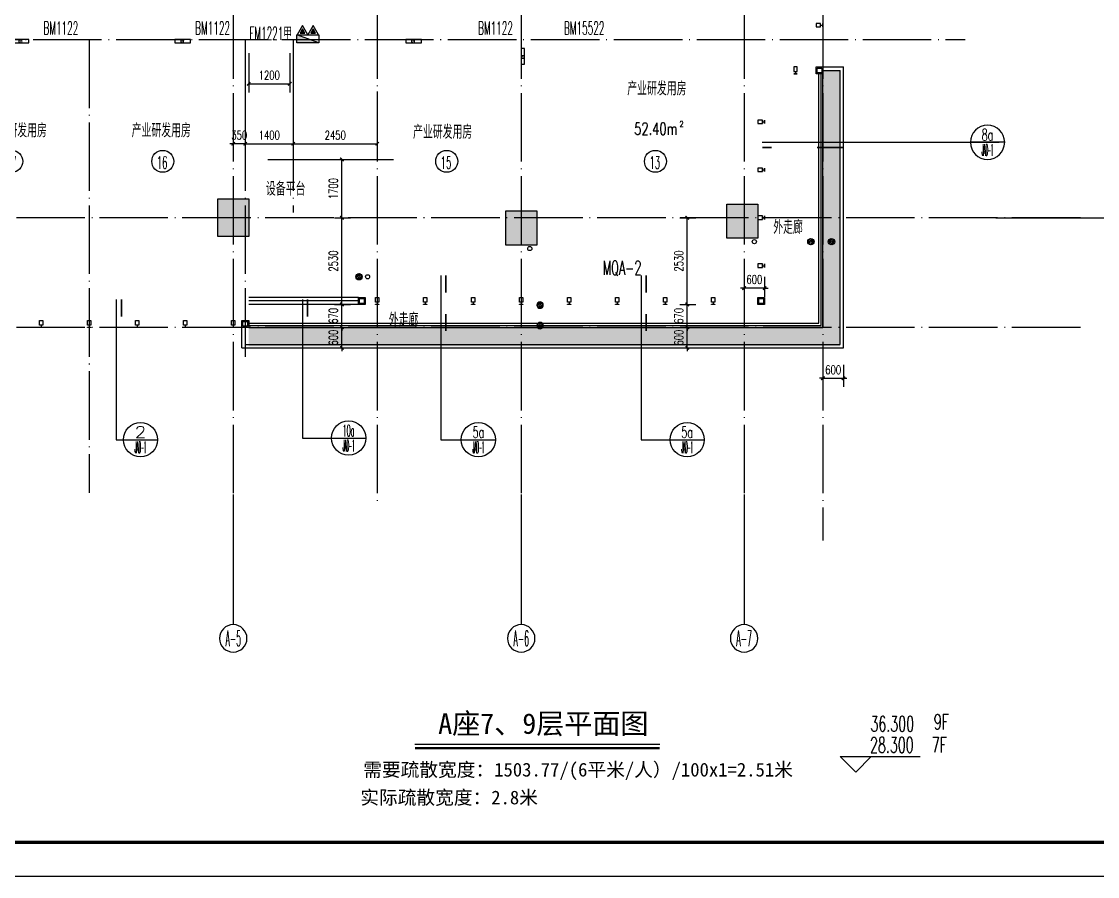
# Model space of a CAD drawing. Extents: x 1980812 to 2578970, y -669191 to 284498.
# Drawn here: x 2022190 to 2053575, y 151711 to 176668 of the extents above; entities that cross this region are included whole.
import ezdxf
from ezdxf.enums import TextEntityAlignment as Align

# ---------------------------------------------------------------- set-up
doc = ezdxf.new("R2010")
doc.units = 0
doc.header["$LTSCALE"] = 1000
doc.header["$MEASUREMENT"] = 0
doc.linetypes.add('DOTE', pattern=[2.42, 2, -0.2, 0.02, -0.2])
for name, color, linetype in [('0-文字（防火门)', 22, 'Continuous'), ('A-ANNO-TEXT', 131, 'Continuous'), ('A-FLOR-LAND', 74, 'Continuous'), ('AXIS', 3, 'Continuous'), ('AXIS_TEXT', 7, 'Continuous'), ('COLU', 6, 'Continuous'), ('COLU_HATCH', 251, 'Continuous'), ('CURTWALL', 2, 'Continuous'), ('DIM_ELEV', 3, 'Continuous'), ('dote', 1, 'DOTE'), ('DQ-L', 2, 'Continuous'), ('DQ2', 2, 'Continuous'), ('EQUIP_地漏', 255, 'Continuous'), ('EQUIP_消火栓', 255, 'Continuous'), ('HANDRAIL', 3, 'Continuous'), ('TK', 1, 'Continuous'), ('VALVE_喷淋', 255, 'Continuous'), ('VPIPE-废水', 30, 'Continuous'), ('VPIPE-雨水', 140, 'Continuous'), ('WALL', 4, 'Continuous'), ('WINDOW', 2, 'Continuous'), ('幕墙编号', 14, 'Continuous'), ('房号', 231, 'Continuous'), ('房间名称', 7, 'Continuous'), ('栏杆', 143, 'Continuous'), ('看线', 66, 'Continuous'), ('窗户分隔', 133, 'Continuous'), ('节点', 3, 'Continuous'), ('详细标注', 231, 'Continuous'), ('门窗编号', 56, 'Continuous'), ('门窗编号（回迁图纸）', 56, 'Continuous')]:
    doc.layers.add(name, color=color, linetype=linetype)
doc.styles.add('_TCH_AXIS', font='COMPLEX', dxfattribs={"bigfont": 'GBCBIG'})
doc.styles.add('_TCH_DIM_T3', font='SIMPLEX', dxfattribs={"width": 0.705882, "bigfont": 'GBCBIG'})
doc.styles.add('COMP', font='COMPLEX.shx', dxfattribs={"bigfont": 'hztxt'})
doc.styles.add('COMPLEX', font='COMPLEX')
doc.styles.add('D8', font='txtw.shx', dxfattribs={"width": 0.7, "bigfont": 'hztxtw.shx'})
doc.styles.add('HZF', font='ROMANS2', dxfattribs={"width": 0.7, "bigfont": 'HZDF2'})
doc.styles.add('HZTXTW', font='txtw.shx', dxfattribs={"width": 0.6, "bigfont": 'hztxtw.shx'})
doc.styles.add('SONGTI', font='NSimSun.ttf', dxfattribs={"width": 1.1})
doc.dimstyles.new('_TCH_ARCH&&100', dxfattribs={"dimtxt": 255, "dimasz": 100, "dimexe": 250, "dimexo": 300, "dimgap": 122.5, "dimtad": 1, "dimdec": 0, "dimzin": 0, "dimdsep": 46, "dimtxsty": '_TCH_DIM_T3', "dimblk": 'ARCHTICK', "dimcen": 0.09, "dimclrt": 7, "dimazin": 2, "dimtfac": 1, "dimtdec": 0, "dimtix": 1, "dimtmove": 2, "dimatfit": 3, "dimfxl": 1, "dimtolj": 1, "dimtzin": 0, "dimarcsym": 0})

# ---------------------------------------------------------------- blocks, each defined once
blk = doc.blocks.new('_ArchTick')
at = {"color": 0, "linetype": 'ByBlock', "const_width": 0.4}
blk.add_lwpolyline([(-0.5, -0.5), (0.5, 0.5)], dxfattribs=at)
blk = doc.blocks.new('*D1500')
at = {"layer": 'Defpoints', "color": 0, "transparency": 16777216}
for p in [(34353, -26500), (34868, -26500), (34353, -27100)]:
    blk.add_point(p, dxfattribs=at)
at = {"layer": '详细标注', "color": 0, "lineweight": -2, "transparency": 16777216}
for p, q in [((34653, -26500), (35118, -26500)), ((34868, -26500), (34868, -26400)), ((34868, -27100), (34868, -26500)), ((34653, -27100), (35118, -27100)), ((34868, -27100), (34868, -27200))]:
    blk.add_line(p, q, dxfattribs=at)
at = {"layer": '详细标注', "color": 0, "lineweight": -2, "transparency": 16777216, "xscale": 100, "yscale": 100, "zscale": 100}
for p, rotation in [((34868, -26500), 270), ((34868, -27100), 90)]:
    blk.add_blockref('_ArchTick', p, dxfattribs=dict(at, rotation=rotation))
at = {"layer": '详细标注', "color": 7, "transparency": 16777216, "insert": (34618, -26800), "char_height": 255, "attachment_point": 5, "rotation": 90, "style": '_TCH_DIM_T3'}
blk.add_mtext('\\A1;600', dxfattribs=at)
blk = doc.blocks.new('*D1501')
at = {"layer": 'Defpoints', "color": 0, "transparency": 16777216}
for p in [(34353, -25830), (34868, -25830), (34353, -26500)]:
    blk.add_point(p, dxfattribs=at)
at = {"layer": '详细标注', "color": 0, "lineweight": -2, "transparency": 16777216}
for p, q in [((34868, -25830), (34868, -25730)), ((34653, -25830), (35118, -25830)), ((34868, -26500), (34868, -25830)), ((34653, -26500), (35118, -26500)), ((34868, -26500), (34868, -26600))]:
    blk.add_line(p, q, dxfattribs=at)
at = {"layer": '详细标注', "color": 0, "lineweight": -2, "transparency": 16777216, "xscale": 100, "yscale": 100, "zscale": 100}
for p, rotation in [((34868, -25830), 270), ((34868, -26500), 90)]:
    blk.add_blockref('_ArchTick', p, dxfattribs=dict(at, rotation=rotation))
at = {"layer": '详细标注', "color": 7, "transparency": 16777216, "insert": (34618, -26165), "char_height": 255, "attachment_point": 5, "rotation": 90, "style": '_TCH_DIM_T3'}
blk.add_mtext('\\A1;670', dxfattribs=at)
blk = doc.blocks.new('*D1502')
at = {"layer": 'Defpoints', "color": 0, "transparency": 16777216}
for p in [(34353, -23300), (34868, -23300), (34353, -25830)]:
    blk.add_point(p, dxfattribs=at)
at = {"layer": '详细标注', "color": 0, "lineweight": -2, "transparency": 16777216}
for p, q in [((34653, -23300), (35118, -23300)), ((34868, -25830), (34868, -23300)), ((34653, -25830), (35118, -25830))]:
    blk.add_line(p, q, dxfattribs=at)
at = {"layer": '详细标注', "color": 0, "lineweight": -2, "transparency": 16777216, "xscale": 100, "yscale": 100, "zscale": 100}
for p, rotation in [((34868, -23300), 90), ((34868, -25830), 270)]:
    blk.add_blockref('_ArchTick', p, dxfattribs=dict(at, rotation=rotation))
at = {"layer": '详细标注', "color": 7, "transparency": 16777216, "insert": (34618, -24565), "char_height": 255, "attachment_point": 5, "rotation": 90, "style": '_TCH_DIM_T3'}
blk.add_mtext('\\A1;2530', dxfattribs=at)
blk = doc.blocks.new('*D1503')
at = {"layer": 'Defpoints', "color": 0, "transparency": 16777216}
for p in [(44430, -26500), (44945, -26500), (44430, -27100)]:
    blk.add_point(p, dxfattribs=at)
at = {"layer": '详细标注', "color": 0, "lineweight": -2, "transparency": 16777216}
for p, q in [((44730, -26500), (45195, -26500)), ((44945, -26500), (44945, -26400)), ((44945, -27100), (44945, -26500)), ((44730, -27100), (45195, -27100)), ((44945, -27100), (44945, -27200))]:
    blk.add_line(p, q, dxfattribs=at)
at = {"layer": '详细标注', "color": 0, "lineweight": -2, "transparency": 16777216, "xscale": 100, "yscale": 100, "zscale": 100}
for p, rotation in [((44945, -26500), 270), ((44945, -27100), 90)]:
    blk.add_blockref('_ArchTick', p, dxfattribs=dict(at, rotation=rotation))
at = {"layer": '详细标注', "color": 7, "transparency": 16777216, "insert": (44695, -26800), "char_height": 255, "attachment_point": 5, "rotation": 90, "style": '_TCH_DIM_T3'}
blk.add_mtext('\\A1;600', dxfattribs=at)
blk = doc.blocks.new('*D1504')
at = {"layer": 'Defpoints', "color": 0, "transparency": 16777216}
for p in [(44430, -25830), (44945, -25830), (44430, -26500)]:
    blk.add_point(p, dxfattribs=at)
at = {"layer": '详细标注', "color": 0, "lineweight": -2, "transparency": 16777216}
for p, q in [((44945, -25830), (44945, -25730)), ((44730, -25830), (45195, -25830)), ((44945, -26500), (44945, -25830)), ((44730, -26500), (45195, -26500)), ((44945, -26500), (44945, -26600))]:
    blk.add_line(p, q, dxfattribs=at)
at = {"layer": '详细标注', "color": 0, "lineweight": -2, "transparency": 16777216, "xscale": 100, "yscale": 100, "zscale": 100}
for p, rotation in [((44945, -25830), 270), ((44945, -26500), 90)]:
    blk.add_blockref('_ArchTick', p, dxfattribs=dict(at, rotation=rotation))
at = {"layer": '详细标注', "color": 7, "transparency": 16777216, "insert": (44695, -26165), "char_height": 255, "attachment_point": 5, "rotation": 90, "style": '_TCH_DIM_T3'}
blk.add_mtext('\\A1;670', dxfattribs=at)
blk = doc.blocks.new('*D1505')
at = {"layer": 'Defpoints', "color": 0, "transparency": 16777216}
for p in [(44430, -23300), (44945, -23300), (44430, -25830)]:
    blk.add_point(p, dxfattribs=at)
at = {"layer": '详细标注', "color": 0, "lineweight": -2, "transparency": 16777216}
for p, q in [((44730, -23300), (45195, -23300)), ((44945, -25830), (44945, -23300)), ((44730, -25830), (45195, -25830))]:
    blk.add_line(p, q, dxfattribs=at)
at = {"layer": '详细标注', "color": 0, "lineweight": -2, "transparency": 16777216, "xscale": 100, "yscale": 100, "zscale": 100}
for p, rotation in [((44945, -23300), 90), ((44945, -25830), 270)]:
    blk.add_blockref('_ArchTick', p, dxfattribs=dict(at, rotation=rotation))
at = {"layer": '详细标注', "color": 7, "transparency": 16777216, "insert": (44695, -24565), "char_height": 255, "attachment_point": 5, "rotation": 90, "style": '_TCH_DIM_T3'}
blk.add_mtext('\\A1;2530', dxfattribs=at)
blk = doc.blocks.new('*D1506')
at = {"layer": 'Defpoints', "color": 0, "transparency": 16777216}
for p in [(48900, -27294), (49500, -27294), (49500, -27988)]:
    blk.add_point(p, dxfattribs=at)
at = {"layer": '详细标注', "color": 0, "lineweight": -2, "transparency": 16777216}
for p, q in [((48900, -27594), (48900, -28238)), ((49500, -27594), (49500, -28238)), ((48900, -27988), (48800, -27988)), ((48900, -27988), (49500, -27988)), ((49500, -27988), (49600, -27988))]:
    blk.add_line(p, q, dxfattribs=at)
at = {"layer": '详细标注', "color": 0, "lineweight": -2, "transparency": 16777216, "xscale": 100, "yscale": 100, "zscale": 100}
blk.add_blockref('_ArchTick', (48900, -27988), dxfattribs=at)
at = {"layer": '详细标注', "color": 0, "lineweight": -2, "transparency": 16777216, "xscale": 100, "yscale": 100, "zscale": 100, "rotation": 180}
blk.add_blockref('_ArchTick', (49500, -27988), dxfattribs=at)
at = {"layer": '详细标注', "color": 7, "transparency": 16777216, "insert": (49200, -27738), "char_height": 255, "attachment_point": 5, "style": '_TCH_DIM_T3'}
blk.add_mtext('\\A1;600', dxfattribs=at)
blk = doc.blocks.new('*D1507')
at = {"layer": 'Defpoints', "color": 0, "transparency": 16777216}
for p in [(46600, -24727), (47200, -24727), (46600, -25355)]:
    blk.add_point(p, dxfattribs=at)
at = {"layer": '详细标注', "color": 0, "lineweight": -2, "transparency": 16777216}
for p, q in [((46600, -25027), (46600, -25605)), ((47200, -25027), (47200, -25605)), ((46600, -25355), (46500, -25355)), ((47200, -25355), (46600, -25355)), ((47200, -25355), (47300, -25355))]:
    blk.add_line(p, q, dxfattribs=at)
at = {"layer": '详细标注', "color": 0, "lineweight": -2, "transparency": 16777216, "xscale": 100, "yscale": 100, "zscale": 100}
for p, rotation in [((46600, -25355), 8.437680792235838e-09), ((47200, -25355), 180.0000000084377)]:
    blk.add_blockref('_ArchTick', p, dxfattribs=dict(at, rotation=rotation))
at = {"layer": '详细标注', "color": 7, "transparency": 16777216, "insert": (46900, -25105), "char_height": 255, "attachment_point": 5, "rotation": 0, "style": '_TCH_DIM_T3'}
blk.add_mtext('\\A1;600', dxfattribs=at)
blk = doc.blocks.new('*D1515')
at = {"layer": 'Defpoints', "color": 0, "transparency": 16777216}
for p in [(34353, -21600), (34868, -21600), (34353, -23300)]:
    blk.add_point(p, dxfattribs=at)
at = {"layer": '详细标注', "color": 0, "lineweight": -2, "transparency": 16777216}
for p, q in [((34653, -21600), (35118, -21600)), ((34868, -23300), (34868, -21600)), ((34653, -23300), (35118, -23300))]:
    blk.add_line(p, q, dxfattribs=at)
at = {"layer": '详细标注', "color": 0, "lineweight": -2, "transparency": 16777216, "xscale": 100, "yscale": 100, "zscale": 100}
for p, rotation in [((34868, -21600), 90), ((34868, -23300), 270)]:
    blk.add_blockref('_ArchTick', p, dxfattribs=dict(at, rotation=rotation))
at = {"layer": '详细标注', "color": 7, "transparency": 16777216, "insert": (34618, -22450), "char_height": 255, "attachment_point": 5, "rotation": 90, "style": '_TCH_DIM_T3'}
blk.add_mtext('\\A1;1700', dxfattribs=at)
blk = doc.blocks.new('*D1517')
at = {"layer": 'Defpoints', "color": 0, "transparency": 16777216}
for p in [(32050, -19317), (33450, -19317), (33450, -21141)]:
    blk.add_point(p, dxfattribs=at)
at = {"layer": '详细标注', "color": 0, "lineweight": -2, "transparency": 16777216}
for p, q in [((32050, -19617), (32050, -21391)), ((33450, -19617), (33450, -21391)), ((32050, -21141), (33450, -21141))]:
    blk.add_line(p, q, dxfattribs=at)
at = {"layer": '详细标注', "color": 0, "lineweight": -2, "transparency": 16777216, "xscale": 100, "yscale": 100, "zscale": 100, "rotation": 180}
blk.add_blockref('_ArchTick', (32050, -21141), dxfattribs=at)
at = {"layer": '详细标注', "color": 0, "lineweight": -2, "transparency": 16777216, "xscale": 100, "yscale": 100, "zscale": 100}
blk.add_blockref('_ArchTick', (33450, -21141), dxfattribs=at)
at = {"layer": '详细标注', "color": 7, "transparency": 16777216, "insert": (32750, -20891), "char_height": 255, "attachment_point": 5, "style": '_TCH_DIM_T3'}
blk.add_mtext('\\A1;1400', dxfattribs=at)
blk = doc.blocks.new('*D1518')
at = {"layer": 'Defpoints', "color": 0, "transparency": 16777216}
for p in [(33450, -19317), (35900, -19317), (35900, -21141)]:
    blk.add_point(p, dxfattribs=at)
at = {"layer": '详细标注', "color": 0, "lineweight": -2, "transparency": 16777216}
for p, q in [((33450, -19617), (33450, -21391)), ((35900, -19617), (35900, -21391)), ((33450, -21141), (35900, -21141))]:
    blk.add_line(p, q, dxfattribs=at)
at = {"layer": '详细标注', "color": 0, "lineweight": -2, "transparency": 16777216, "xscale": 100, "yscale": 100, "zscale": 100, "rotation": 180}
blk.add_blockref('_ArchTick', (33450, -21141), dxfattribs=at)
at = {"layer": '详细标注', "color": 0, "lineweight": -2, "transparency": 16777216, "xscale": 100, "yscale": 100, "zscale": 100}
blk.add_blockref('_ArchTick', (35900, -21141), dxfattribs=at)
at = {"layer": '详细标注', "color": 7, "transparency": 16777216, "insert": (34675, -20891), "char_height": 255, "attachment_point": 5, "style": '_TCH_DIM_T3'}
blk.add_mtext('\\A1;2450', dxfattribs=at)
blk = doc.blocks.new('*D1519')
at = {"layer": 'Defpoints', "color": 0, "transparency": 16777216}
for p in [(31700, -19617), (32050, -19617), (31700, -21141)]:
    blk.add_point(p, dxfattribs=at)
at = {"layer": '详细标注', "color": 0, "lineweight": -2, "transparency": 16777216}
for p, q in [((31700, -19917), (31700, -21391)), ((32050, -19917), (32050, -21391)), ((31700, -21141), (31600, -21141)), ((32050, -21141), (31700, -21141)), ((32050, -21141), (32150, -21141))]:
    blk.add_line(p, q, dxfattribs=at)
at = {"layer": '详细标注', "color": 0, "lineweight": -2, "transparency": 16777216, "xscale": 100, "yscale": 100, "zscale": 100}
for p, rotation in [((31700, -21141), 4.888232656597456e-09), ((32050, -21141), 180.0000000048883)]:
    blk.add_blockref('_ArchTick', p, dxfattribs=dict(at, rotation=rotation))
at = {"layer": '详细标注', "color": 7, "transparency": 16777216, "insert": (31875, -20891), "char_height": 255, "attachment_point": 5, "rotation": 0, "style": '_TCH_DIM_T3'}
blk.add_mtext('\\A1;350', dxfattribs=at)
blk = doc.blocks.new('*D1524')
at = {"layer": 'Defpoints', "color": 0, "transparency": 16777216}
for p in [(32150, -18200), (33350, -18200), (33350, -19391)]:
    blk.add_point(p, dxfattribs=at)
at = {"layer": '详细标注', "color": 0, "lineweight": -2, "transparency": 16777216}
for p, q in [((32150, -18500), (32150, -19641)), ((33350, -18500), (33350, -19641)), ((32150, -19391), (33350, -19391))]:
    blk.add_line(p, q, dxfattribs=at)
at = {"layer": '详细标注', "color": 0, "lineweight": -2, "transparency": 16777216, "xscale": 100, "yscale": 100, "zscale": 100, "rotation": 180}
blk.add_blockref('_ArchTick', (32150, -19391), dxfattribs=at)
at = {"layer": '详细标注', "color": 0, "lineweight": -2, "transparency": 16777216, "xscale": 100, "yscale": 100, "zscale": 100}
blk.add_blockref('_ArchTick', (33350, -19391), dxfattribs=at)
at = {"layer": '详细标注', "color": 7, "transparency": 16777216, "insert": (32750, -19141), "char_height": 255, "attachment_point": 5, "style": '_TCH_DIM_T3'}
blk.add_mtext('\\A1;1200', dxfattribs=at)
blk = doc.blocks.new('_index')
blk.add_line((-0.5, 0), (0.5, 0))
blk.add_circle((0, 0), 0.5)
at = {"style": 'COMP'}
for tag, width, p, p2 in [('1', 2.333333, (-0.17, 0.05), (0.17, 0.05)), ('-', 1.166667, (-0.17, -0.39), (0.17, -0.39))]:
    blk.add_attdef(tag, text='', height=0.34, dxfattribs=dict(at, width=width)).set_placement(p, p2, align=Align.FIT)
blk = doc.blocks.new('A$C28812CA5')
at = {"layer": '房间名称', "style": 'HZTXTW', "width": 0.6}
for s, p in [('设备平台', (12908, -555)), ('产业研发用房', (2652, -667)), ('产业研发用房', (43630, -651)), ('产业研发用房', (8600, -1537)), ('产业研发用房', (17000, -1537)), ('产业研发用房', (21200, -1537)), ('产业研发用房', (25400, -1537)), ('产业研发用房', (29600, -1537)), ('产业研发用房', (33924, -1537)), ('产业研发用房', (38000, -1537)), ('产业研发用房', (3550, -9712)), ('产业研发用房', (42805, -9712)), ('产业研发用房', (3577, -13987)), ('产业研发用房', (42805, -13987)), ('产业研发用房', (3396, -19435)), ('产业研发用房', (44058, -19530)), ('产业研发用房', (8600, -20667)), ('产业研发用房', (12563, -20754)), ('产业研发用房', (17000, -20754)), ('产业研发用房', (21200, -20754)), ('产业研发用房', (25400, -20754)), ('产业研发用房', (29600, -20754)), ('产业研发用房', (37808, -20796)), ('设备平台', (33229, -22457))]:
    blk.add_text(s, height=400, rotation=0.0006, dxfattribs=at).set_placement(p, align=Align.MIDDLE_CENTER)
blk = doc.blocks.new('huxingbianhao')
at = {"layer": '房号'}
for centre in [(2478, -2845), (8552, -2845), (16928, -2845), (21107, -2845), (25398, -2845), (29378, -2845), (33790, -2845), (38033, -2845), (43698, -2845), (3367, -10586), (42972, -10732), (3367, -14737), (42823, -14927), (3367, -21655), (8716, -21655), (12638, -21655), (17029, -21655), (21120, -21655), (25239, -21655), (29643, -21655), (37926, -21655), (44014, -21655)]:
    blk.add_circle(centre, 320, dxfattribs=at)
at = {"layer": '房号', "style": 'HZTXTW', "width": 0.506757}
for s, p in [('01', (2314, -3055)), ('02', (8377, -3059)), ('03', (16753, -3059)), ('05', (20932, -3059)), ('06', (25223, -3059)), ('07', (29203, -3059)), ('08', (33615, -3059)), ('09', (37858, -3059)), ('10', (43523, -3059)), ('25', (3192, -10800)), ('11', (42797, -10945)), ('23', (3192, -14951)), ('12', (42648, -15140)), ('22', (3192, -21869)), ('21', (8541, -21869)), ('20', (12463, -21869)), ('19', (16854, -21869)), ('18', (20945, -21869)), ('17', (25064, -21869)), ('16', (29468, -21869)), ('15', (37751, -21869)), ('13', (43839, -21869))]:
    blk.add_text(s, height=358.4, dxfattribs=at).set_placement(p)
blk = doc.blocks.new('4~10层墙柱')
at = {"layer": 'COLU_HATCH'}
h = blk.add_hatch(color=256, dxfattribs=at)
h.dxf.hatch_style = 1
h.paths.add_polyline_path([(53902, -1134198), (53902, -1133298), (54902, -1133298), (54902, -1134198)])
h = blk.add_hatch(color=256, dxfattribs=at)
h.dxf.hatch_style = 1
h.paths.add_polyline_path([(61802, -1133198), (62802, -1133198), (62802, -1134198), (61802, -1134198)])
h = blk.add_hatch(color=256, dxfattribs=at)
h.dxf.hatch_style = 1
h.paths.add_polyline_path([(70702, -1134198), (69702, -1134198), (69702, -1133198), (70702, -1133198)])
h = blk.add_hatch(color=256, dxfattribs=at)
h.dxf.hatch_style = 1
h.paths.add_polyline_path([(78302, -1134198), (77302, -1134198), (77302, -1133298), (78302, -1133298)])
h = blk.add_hatch(color=256, dxfattribs=at)
h.dxf.hatch_style = 1
h.paths.add_polyline_path([(53902, -1140648), (53902, -1139748), (54902, -1139748), (54902, -1140648)])
h = blk.add_hatch(color=256, dxfattribs=at)
h.dxf.hatch_style = 1
h.paths.add_polyline_path([(77502, -1140648), (77502, -1139748), (78502, -1139748), (78502, -1140648)])
h = blk.add_hatch(color=256, dxfattribs=at)
h.dxf.hatch_style = 1
h.paths.add_polyline_path([(61802, -1148698), (62202, -1148698), (62202, -1144848), (62402, -1144848), (62402, -1144648), (70102, -1144648), (70102, -1144848), (70302, -1144848), (70302, -1148048), (70702, -1148048), (70702, -1144248), (61802, -1144248)])
h = blk.add_hatch(color=256, dxfattribs=at)
h.dxf.hatch_style = 1
h.paths.add_polyline_path([(53902, -1149048), (53902, -1148148), (55002, -1148148), (55002, -1149048)])
h = blk.add_hatch(color=256, dxfattribs=at)
h.dxf.hatch_style = 1
h.paths.add_polyline_path([(77152, -1149048), (77152, -1148148), (78252, -1148148), (78252, -1149048)])
h = blk.add_hatch(color=256, dxfattribs=at)
h.dxf.hatch_style = 1
h.paths.add_polyline_path([(61802, -1153648), (62852, -1153648), (62852, -1153448), (62202, -1153448), (62202, -1150698), (61802, -1150698)])
h = blk.add_hatch(color=256, dxfattribs=at)
h.dxf.hatch_style = 1
h.paths.add_polyline_path([(62202, -1150898), (70302, -1150898), (70302, -1151098), (62202, -1151098)])
h = blk.add_hatch(color=256, dxfattribs=at)
h.dxf.hatch_style = 1
h.paths.add_polyline_path([(70702, -1153648), (69652, -1153648), (69652, -1153448), (70302, -1153448), (70302, -1150898), (70702, -1150898)])
h = blk.add_hatch(color=256, dxfattribs=at)
h.dxf.hatch_style = 1
h.paths.add_polyline_path([(53902, -1157448), (53902, -1156548), (55002, -1156548), (55002, -1157448)])
h = blk.add_hatch(color=256, dxfattribs=at)
h.dxf.hatch_style = 1
h.paths.add_polyline_path([(77152, -1157448), (77152, -1156548), (78252, -1156548), (78252, -1157448)])
h = blk.add_hatch(color=256, dxfattribs=at)
h.dxf.hatch_style = 1
h.paths.add_polyline_path([(61802, -1161748), (61802, -1156648), (62852, -1156648), (62852, -1156848), (62202, -1156848), (62202, -1161748)])
h = blk.add_hatch(color=256, dxfattribs=at)
h.dxf.hatch_style = 1
h.paths.add_polyline_path([(70702, -1161848), (70702, -1156648), (69652, -1156648), (69652, -1156848), (70302, -1156848), (70302, -1161848)])
h = blk.add_hatch(color=256, dxfattribs=at)
h.dxf.hatch_style = 1
h.paths.add_polyline_path([(62202, -1159048), (70302, -1159048), (70302, -1159248), (62202, -1159248)])
h = blk.add_hatch(color=256, dxfattribs=at)
h.dxf.hatch_style = 1
h.paths.add_polyline_path([(53902, -1165848), (53902, -1164948), (55002, -1164948), (55002, -1165848)])
h = blk.add_hatch(color=256, dxfattribs=at)
h.dxf.hatch_style = 1
h.paths.add_polyline_path([(61802, -1164898), (62202, -1164898), (62202, -1169348), (62402, -1169348), (62402, -1169548), (70102, -1169548), (70102, -1169348), (70302, -1169348), (70302, -1164948), (70702, -1164948), (70702, -1169948), (61802, -1169948)])
h = blk.add_hatch(color=256, dxfattribs=at)
h.dxf.hatch_style = 1
h.paths.add_polyline_path([(77152, -1165848), (77152, -1164948), (78252, -1164948), (78252, -1165848)])
h = blk.add_hatch(color=256, dxfattribs=at)
h.dxf.hatch_style = 1
h.paths.add_polyline_path([(53902, -1174248), (53902, -1173348), (54902, -1173348), (54902, -1174248)])
h = blk.add_hatch(color=256, dxfattribs=at)
h.dxf.hatch_style = 1
h.paths.add_polyline_path([(77202, -1174248), (77202, -1173348), (78202, -1173348), (78202, -1174248)])
h = blk.add_hatch(color=256, dxfattribs=at)
h.dxf.hatch_style = 1
h.paths.add_polyline_path([(61802, -1179698), (61802, -1180698), (62802, -1180698), (62802, -1179698)])
h = blk.add_hatch(color=256, dxfattribs=at)
h.dxf.hatch_style = 1
h.paths.add_polyline_path([(69702, -1179698), (69702, -1180698), (70702, -1180698), (70702, -1179698)])
h = blk.add_hatch(color=256, dxfattribs=at)
h.dxf.hatch_style = 1
h.paths.add_polyline_path([(53902, -1180698), (53902, -1179798), (54902, -1179798), (54902, -1180698)])
h = blk.add_hatch(color=256, dxfattribs=at)
h.dxf.hatch_style = 1
h.paths.add_polyline_path([(77202, -1180698), (77202, -1179798), (78202, -1179798), (78202, -1180698)])
at = {"layer": 'COLU'}
for points in [[(53902, -1134198), (53902, -1133298), (54902, -1133298), (54902, -1134198)], [(61802, -1133198), (62802, -1133198), (62802, -1134198), (61802, -1134198)], [(70702, -1134198), (69702, -1134198), (69702, -1133198), (70702, -1133198)], [(78302, -1134198), (77302, -1134198), (77302, -1133298), (78302, -1133298)], [(78302, -1134198), (77302, -1134198), (77302, -1133298), (78302, -1133298)], [(53902, -1140648), (53902, -1139748), (54902, -1139748), (54902, -1140648)], [(77502, -1140648), (77502, -1139748), (78502, -1139748), (78502, -1140648)], [(77502, -1140648), (77502, -1139748), (78502, -1139748), (78502, -1140648)], [(61802, -1148698), (62202, -1148698), (62202, -1144848), (62402, -1144848), (62402, -1144648), (70102, -1144648), (70102, -1144848), (70302, -1144848), (70302, -1148048), (70702, -1148048), (70702, -1144248), (61802, -1144248)], [(53902, -1149048), (53902, -1148148), (55002, -1148148), (55002, -1149048)], [(77152, -1149048), (77152, -1148148), (78252, -1148148), (78252, -1149048)], [(77152, -1149048), (77152, -1148148), (78252, -1148148), (78252, -1149048)], [(61802, -1153648), (62852, -1153648), (62852, -1153448), (62202, -1153448), (62202, -1150698), (61802, -1150698)], [(62202, -1150898), (70302, -1150898), (70302, -1151098), (62202, -1151098)], [(70702, -1153648), (69652, -1153648), (69652, -1153448), (70302, -1153448), (70302, -1150898), (70702, -1150898)], [(53902, -1157448), (53902, -1156548), (55002, -1156548), (55002, -1157448)], [(77152, -1157448), (77152, -1156548), (78252, -1156548), (78252, -1157448)], [(77152, -1157448), (77152, -1156548), (78252, -1156548), (78252, -1157448)], [(61802, -1161748), (61802, -1156648), (62852, -1156648), (62852, -1156848), (62202, -1156848), (62202, -1161748)], [(70702, -1161848), (70702, -1156648), (69652, -1156648), (69652, -1156848), (70302, -1156848), (70302, -1161848)], [(62202, -1159048), (70302, -1159048), (70302, -1159248), (62202, -1159248)], [(53902, -1165848), (53902, -1164948), (55002, -1164948), (55002, -1165848)], [(61802, -1164898), (62202, -1164898), (62202, -1169348), (62402, -1169348), (62402, -1169548), (70102, -1169548), (70102, -1169348), (70302, -1169348), (70302, -1164948), (70702, -1164948), (70702, -1169948), (61802, -1169948)], [(77152, -1165848), (77152, -1164948), (78252, -1164948), (78252, -1165848)], [(77152, -1165848), (77152, -1164948), (78252, -1164948), (78252, -1165848)], [(53902, -1174248), (53902, -1173348), (54902, -1173348), (54902, -1174248)], [(77202, -1174248), (77202, -1173348), (78202, -1173348), (78202, -1174248)], [(77202, -1174248), (77202, -1173348), (78202, -1173348), (78202, -1174248)], [(61802, -1179698), (61802, -1180698), (62802, -1180698), (62802, -1179698)], [(69702, -1179698), (69702, -1180698), (70702, -1180698), (70702, -1179698)], [(53902, -1180698), (53902, -1179798), (54902, -1179798), (54902, -1180698)], [(77202, -1180698), (77202, -1179798), (78202, -1179798), (78202, -1180698)]]:
    blk.add_lwpolyline(points, close=True, dxfattribs=at)
blk = doc.blocks.new('灭火器')
at = {"layer": 'VALVE_喷淋'}
for points in [[(-87, 50), (-156, 170), (-225, 50)], [(225, 50), (156, 170), (87, 50)]]:
    blk.add_hatch(color=8, dxfattribs=at).paths.add_polyline_path(points)
at = {"layer": 'EQUIP_消火栓'}
for p, q in [((-156, 270), (-312, 0)), ((-156, 170), (-225, 50)), ((-225, 50), (-87, 50)), ((0, 0), (-156, 270)), ((-87, 50), (-156, 170)), ((156, 270), (0, 0)), ((0, 0), (312, 0)), ((156, 170), (87, 50)), ((87, 50), (225, 50)), ((312, 0), (156, 270)), ((225, 50), (156, 170)), ((-312, 0), (0, 0))]:
    blk.add_line(p, q, dxfattribs=at)
blk = doc.blocks.new('$TwtSys$00000434')
for p, q in [((-0.5, 0.5), (-0.5, -0.5)), ((-0.5, -0.5), (0.5, 0.5)), ((0.5, 0.5), (-0.5, 0.5)), ((0.5, -0.5), (0.5, 0.5)), ((-0.5, -0.5), (0.5, -0.5))]:
    blk.add_line(p, q)
blk.add_solid([(0.5, -0.5), (0.5, 0.5), (-0.5, -0.5)])
blk = doc.blocks.new('$TwtSys$00000141')
for p, q in [((-94, 8), (-10, 92)), ((-94, 8), (-10, 92)), ((-87, -35), (35, 87)), ((-87, -35), (35, 87)), ((-66, -66), (66, 66)), ((-66, -66), (66, 66)), ((-32, -87), (88, 33)), ((-32, -87), (88, 33)), ((11, -92), (92, -11)), ((11, -92), (92, -11))]:
    blk.add_line(p, q)
blk.add_circle((0, 0), 94)
blk.add_circle((0, 0), 94)
blk = doc.blocks.new('STSHTBHSWTBH')
at = {"layer": 'VPIPE-废水', "linetype": 'Continuous'}
for centre in [(684174, -109353), (672892, -110377)]:
    blk.add_circle(centre, 60, dxfattribs=at)
at = {"layer": 'VPIPE-雨水', "linetype": 'Continuous'}
blk.add_circle((677623, -109553), 60, dxfattribs=at)
at = {"layer": 'EQUIP_地漏'}
for p, rotation in [((685824, -109353), 179.9999999972682), ((686425, -109353), 179.9999999972682), ((672642, -110377), 359.9999999972459)]:
    blk.add_blockref('$TwtSys$00000141', p, dxfattribs=dict(at, rotation=rotation))
at = {"layer": 'EQUIP_地漏', "yscale": -1, "rotation": 90.0000000027318}
for p in [(677923, -111203), (677923, -111803)]:
    blk.add_blockref('$TwtSys$00000141', p, dxfattribs=at)
at = {"layer": 'EQUIP_消火栓'}
blk.add_blockref('灭火器', (671149, -103313), dxfattribs=at)
at = {"layer": 'EQUIP_消火栓', "xscale": -650.0000000000002, "yscale": 240, "zscale": 650.0000000000002, "rotation": 1.571400130018219e-06}
blk.add_blockref('$TwtSys$00000434', (671149, -103433), dxfattribs=at)
blk = doc.blocks.new('A$C176F6898')
at = {"layer": 'dote'}
blk.add_blockref('STSHTBHSWTBH', (-637274, 85353), dxfattribs=at)
blk = doc.blocks.new('DQ-EL-D1')
at = {"layer": 'DQ2'}
blk.add_lwpolyline([(-230, -50), (230, -50), (230, 50), (-230, 50)], close=True, dxfattribs=at)
at = {"layer": 'DQ2', "style": 'D8', "width": 0.7}
blk.add_text('D1', height=80, dxfattribs=at).set_placement((-8, 0), align=Align.MIDDLE)
blk = doc.blocks.new('A$C38520B5C')
at = {"layer": 'DQ-L', "rotation": 90}
for p in [(6450, -4887), (40150, -4856), (6450, -18621), (40150, -18592)]:
    blk.add_blockref('DQ-EL-D1', p, dxfattribs=at)
at = {"layer": 'DQ-L'}
for p in [(11383, -5550), (17168, -5550), (21554, -5550), (25764, -5550), (29887, -5550), (34022, -5550), (38266, -5532), (7783, -7552), (38534, -7550), (38534, -11900), (7783, -16150), (8873, -18156), (13042, -18150), (17231, -18150), (21483, -18156), (25502, -18150), (30225, -18150), (36960, -18148)]:
    blk.add_blockref('DQ-EL-D1', p, dxfattribs=at)
blk = doc.blocks.new('sshsgrs')
at = {"layer": '门窗编号（回迁图纸）', "style": 'HZTXTW', "width": 0.5}
blk.add_text('BM15522', height=380, dxfattribs=at).set_placement((2000831, 252506))
blk = doc.blocks.new('sthnsth')
at = {"layer": '门窗编号（回迁图纸）', "style": 'HZTXTW', "width": 0.5}
blk.add_text('BM1122', height=380, dxfattribs=at).set_placement((2008429, 252506))
blk = doc.blocks.new('strhsrthstr')
at = {"layer": '门窗编号'}
for name, p in [('sthnsth', (27098, 132)), ('sshsgrs', (0, 0)), ('sthnsth', (0, 0)), ('sthnsth', (6043, 0)), ('sthnsth', (10134, 0)), ('sthnsth', (14573, 0)), ('sthnsth', (18775, 0)), ('sthnsth', (22784, 0)), ('sthnsth', (-2387, -11728)), ('sthnsth', (1777, -11728)), ('sthnsth', (6105, -11728)), ('sthnsth', (10193, -11728)), ('sthnsth', (14400, -11728)), ('sthnsth', (18826, -11728)), ('sthnsth', (27078, -11728)), ('sshsgrs', (37182, -11731))]:
    blk.add_blockref(name, p, dxfattribs=at)
at = {"layer": '门窗编号', "rotation": 90}
for name, p in [('sshsgrs', (2289066, -1749438)), ('sthnsth', (2258460, -1758535)), ('sthnsth', (2286607, -1758535)), ('sthnsth', (2258460, -1765703)), ('sthnsth', (2286607, -1765703)), ('sshsgrs', (2256146, -1759794))]:
    blk.add_blockref(name, p, dxfattribs=at)
blk = doc.blocks.new('_AXISO')
blk.add_circle((0, 0), 0.5)
at = {"layer": 'AXIS_TEXT', "style": 'COMPLEX', "width": 1.041667}
blk.add_attdef('A', text='', height=0.56, dxfattribs=at).set_placement((-0.25, -0.28), (0.25, -0.28), align=Align.FIT)
blk = doc.blocks.new('竖梃0903')
at = {"layer": '窗户分隔'}
blk.add_line((115028288, 22648046), (115028222, 22648046), dxfattribs=at)
for points in [[(115028222, 22648096), (115028225, 22648096), (115028225, 22647996), (115028222, 22647996)], [(115028288, 22648096), (115028422, 22648096), (115028422, 22647996), (115028288, 22647996)]]:
    blk.add_lwpolyline(points, close=True, dxfattribs=at)
blk = doc.blocks.new('A$C40541402')
at = {"layer": 'A-FLOR-LAND'}
h = blk.add_hatch(dxfattribs=at)
h.set_pattern_fill('GRASS', color=256, scale=50)
h.set_pattern_definition([(90, (-3008715.91, 233040.35), (-99.7795475, 99.7795475), [26.458066, -173.101015]), (45, (-3008715.91, 233040.35), (-99.7796155, 99.7796155), [26.458066, -114.651615]), (135, (-3008715.91, 233040.35), (-99.7796155, -99.7796155), [26.458066, -114.651615])])
h.paths.add_polyline_path([(49400, -19000), (48900, -19000), (48900, -26500), (32150, -26500), (32150, -27050), (49400, -27050)])
at = {"layer": 'CURTWALL'}
for points in [[(48700, -18900), (48900, -18900), (48900, -19100), (48700, -19100)], [(48730, -18930), (48870, -18930), (48870, -19070), (48730, -19070)], [(35350, -25630), (35550, -25630), (35550, -25830), (35350, -25830)], [(35380, -25660), (35520, -25660), (35520, -25800), (35380, -25800)], [(47000, -25630), (47200, -25630), (47200, -25830), (47000, -25830)], [(47030, -25660), (47170, -25660), (47170, -25800), (47030, -25800)], [(31950, -26300), (32150, -26300), (32150, -26500), (31950, -26500)], [(31980, -26330), (32120, -26330), (32120, -26470), (31980, -26470)]]:
    blk.add_lwpolyline(points, close=True, dxfattribs=at)
at = {"layer": 'dote'}
for p, q in [((6500, -18100), (53044.7, -18100)), ((32050, -18100), (32050, -27470.1)), ((33450, -18100), (33450, -23145.6)), ((32706.7, -21600), (36377.2, -21600))]:
    blk.add_line(p, q, dxfattribs=at)
at = {"layer": 'HANDRAIL'}
for p, q in [((35350, -25630), (32150, -25630)), ((35350, -25730), (32150, -25730)), ((35350, -25830), (32150, -25830))]:
    blk.add_line(p, q, dxfattribs=at)
at = {"layer": '栏杆'}
for p, q in [((48780, -26380), (48780, -19100)), ((48850, -26450), (48850, -19100)), ((48900, -26500), (48900, -19100)), ((32150, -26380), (48780, -26380)), ((32150, -26450), (48850, -26450)), ((32150, -26500), (48900, -26500))]:
    blk.add_line(p, q, dxfattribs=at)
at = {"layer": '看线'}
for p, q in [((48900, -18900), (49500, -18900)), ((48900, -19000), (49400, -19000)), ((49400, -27000), (49400, -19000)), ((49500, -27100), (49500, -18900)), ((31950, -27100), (31950, -26500)), ((32050, -26500), (32050, -27000)), ((31950, -27100), (49500, -27100)), ((32050, -27000), (49400, -27000))]:
    blk.add_line(p, q, dxfattribs=at)
at = {"layer": '0-文字（防火门)', "style": 'HZTXTW', "width": 0.5}
blk.add_text('FM1221甲', height=380, dxfattribs=at).set_placement((32167.7, -18111.6))
at = {"layer": '详细标注'}
for p1, p2, distance, picture, middle in [((32150, -18200), (33350, -18200), -1190.6, '*D1524', (32750, -19140.6)), ((32050, -19316.6), (33450, -19316.6), -1824, '*D1517', (32750, -20890.6)), ((33450, -19316.6), (35900, -19316.6), -1824, '*D1518', (34675, -20890.6)), ((32050, -19616.6), (31700, -19616.6), 1524, '*D1519', (31875, -20890.6))]:
    dim = blk.add_aligned_dim(p1=p1, p2=p2, distance=distance, dimstyle='_TCH_ARCH&&100', override={"dimfxl": 150}, dxfattribs=at)
    dim.commit()
    dim.dimension.update_dxf_attribs({"geometry": picture, "text_midpoint": middle})
for p1, p2, distance, picture, middle in [((34353.4, -23300), (34353.4, -21600), -515, '*D1515', (34618.4, -22450)), ((34353.4, -25830), (34353.4, -23300), -515, '*D1502', (34618.4, -24565)), ((44430.5, -25830), (44430.5, -23300), -515, '*D1505', (44695.5, -24565)), ((47200, -24726.9), (46600, -24726.9), 628.5, '*D1507', (46900, -25105.4)), ((34353.4, -26500), (34353.4, -25830), -515, '*D1501', (34618.4, -26165)), ((44430.5, -26500), (44430.5, -25830), -515, '*D1504', (44695.5, -26165)), ((34353.4, -27100), (34353.4, -26500), -515, '*D1500', (34618.4, -26800)), ((44430.5, -27100), (44430.5, -26500), -515, '*D1503', (44695.5, -26800)), ((48900, -27294.3), (49500, -27294.3), -694.1, '*D1506', (49200, -27738.4))]:
    dim = blk.add_aligned_dim(p1=p1, p2=p2, distance=distance, dimstyle='_TCH_ARCH&&100', dxfattribs=at)
    dim.commit()
    dim.dimension.update_dxf_attribs({"geometry": picture, "text_midpoint": middle})

msp = doc.modelspace()

# ---------------------------------------------------------------- linework, layer by layer
at = {"layer": 'A-ANNO-TEXT'}
msp.add_line((2033666.9, 155572.9), (2040808.4, 155572.9), dxfattribs=at)
at = {"layer": 'A-ANNO-TEXT', "const_width": 75}
msp.add_lwpolyline([(2033666.9, 155456.5), (2040808.4, 155456.5)], dxfattribs=at)
at = {"layer": 'AXIS'}
for p, q in [((2050610.3, 170940.5), (2054559.1, 170940.5)), ((2028366.5, 162856.6), (2028366.5, 159062.2)), ((2036766.5, 162856.6), (2036766.5, 159062.2)), ((2043266.5, 162856.6), (2043266.5, 159062.2))]:
    msp.add_line(p, q, dxfattribs=at)
at = {"layer": 'DIM_ELEV'}
for p, q in [((2046524.3, 154759.4), (2046074.3, 155209.4)), ((2046074.3, 155209.4), (2048408, 155209.4)), ((2046524.3, 154759.4), (2046974.3, 155209.4))]:
    msp.add_line(p, q, dxfattribs=at)
at = {"layer": 'dote'}
for p, q in [((2028366.5, 203617.7), (2028366.5, 161516.8)), ((2032566.5, 203617.7), (2032566.5, 162515.4)), ((2036766.5, 203617.7), (2036766.5, 161516.8)), ((2043266.5, 203617.7), (2043266.5, 161516.8)), ((2045566.5, 203617.7), (2045566.5, 161516.8)), ((2024166.5, 176140.5), (2024166.5, 162914.9)), ((2053079.9, 170940.5), (1988213, 170940.5)), ((2053079.9, 167740.5), (1988213, 167740.5))]:
    msp.add_line(p, q, dxfattribs=at)
at = {"layer": 'TK'}
for points in [[(1980812.3, 211111.3), (2064912.3, 211111.3), (2064912.3, 151711.3), (1980812.3, 151711.3)], [(1983312.3, 210111.3), (2055912.3, 210111.3), (2055912.3, 152711.3), (1983312.3, 152711.3)]]:
    msp.add_lwpolyline(points, close=True, dxfattribs=at)
at = {"layer": 'TK', "const_width": 100}
msp.add_lwpolyline([(2063912.3, 152711.3), (2063912.3, 210111.3), (1983312.3, 210111.3), (1983312.3, 152711.3)], close=True, dxfattribs=at)
at = {"layer": '节点'}
for p, q in [((2043795.8, 173141.2), (2050710.9, 173141.2)), ((2047602.8, 173141.2), (2050290.5, 173141.2)), ((2034417.8, 169257), (2034417.8, 164460.9)), ((2040262.1, 169257), (2040262.1, 164460.9)), ((2024952.3, 168556.3), (2024952.3, 164460.9)), ((2030385.3, 168556.3), (2030385.3, 164509.9)), ((2024952.3, 164460.9), (2025796.8, 164460.9)), ((2030385.3, 164509.9), (2031229.8, 164509.9)), ((2034417.8, 164460.9), (2035262.3, 164460.9)), ((2040262.1, 164460.9), (2041106.6, 164460.9))]:
    msp.add_line(p, q, dxfattribs=at)
at = {"layer": '节点', "ltscale": 0.5, "const_width": 50}
for points in [[(2043795.8, 172991.2), (2044073.8, 172991.2)], [(2045389.7, 172991.2), (2046167.7, 172991.2)], [(2034567.8, 169257), (2034567.8, 168757)], [(2040412.1, 169257), (2040412.1, 168757)], [(2025102.3, 168556.3), (2025102.3, 168056.3)], [(2030535.3, 168556.3), (2030535.3, 168056.3)], [(2034567.8, 168134.3), (2034567.8, 167634.3)], [(2040412.1, 168134.3), (2040412.1, 167634.3)]]:
    msp.add_lwpolyline(points, dxfattribs=at)

# ---------------------------------------------------------------- block references
at = {"layer": 'AXIS'}
ref = msp.add_blockref('_AXISO', (2028366.5, 158662.2), dxfattribs=dict(at, xscale=-800, yscale=800, zscale=800, rotation=180))
ref.add_attrib('A', 'A-5', dxfattribs={"layer": 'AXIS_TEXT', "height": 452.55, "style": '_TCH_AXIS', "width": 0.344262}).set_placement((2028140.2, 158435.9), (2028592.8, 158435.9), align=Align.FIT)
ref = msp.add_blockref('_AXISO', (2036766.5, 158662.2), dxfattribs=dict(at, xscale=-800, yscale=800, zscale=800, rotation=180))
ref.add_attrib('A', 'A-6', dxfattribs={"layer": 'AXIS_TEXT', "height": 452.55, "style": '_TCH_AXIS', "width": 0.344262}).set_placement((2036540.2, 158435.9), (2036992.8, 158435.9), align=Align.FIT)
ref = msp.add_blockref('_AXISO', (2043266.5, 158662.2), dxfattribs=dict(at, xscale=-800, yscale=800, zscale=800, rotation=180))
ref.add_attrib('A', 'A-7', dxfattribs={"layer": 'AXIS_TEXT', "height": 452.55, "style": '_TCH_AXIS', "width": 0.344262}).set_placement((2043040.2, 158435.9), (2043492.8, 158435.9), align=Align.FIT)
at = {"layer": 'COLU', "rotation": 270}
msp.add_blockref('4~10层墙柱', (3176964.6, 248642.3), dxfattribs=at)
at = {"layer": 'DQ-L'}
msp.add_blockref('A$C38520B5C', (1996666.5, 194240.5), dxfattribs=at)
at = {"layer": 'EQUIP_地漏'}
msp.add_blockref('A$C176F6898', (1996666.5, 194240.5), dxfattribs=at)
at = {"layer": 'WALL'}
msp.add_blockref('A$C40541402', (1996666.5, 194240.5), dxfattribs=at)
at = {"layer": 'WINDOW', "xscale": -1}
for p in [(117073788.3, -22471485.3), (117072088.3, -22474305.3), (117072088.3, -22475705.3), (117072088.3, -22477105.3), (117072088.3, -22478505.3)]:
    msp.add_blockref('竖梃0903', p, dxfattribs=at)
at = {"layer": 'WINDOW', "xscale": -1, "rotation": 270}
msp.add_blockref('竖梃0903', (-20603279.3, -114853081.3), dxfattribs=at)
at = {"layer": 'WINDOW', "rotation": 90}
for p in [(24680612.3, -114859811.3), (24682012.3, -114859811.3), (24683412.3, -114859811.3), (24684812.3, -114859811.3), (24686212.3, -114859811.3), (24687612.3, -114859811.3), (24689012.3, -114859811.3), (24690412.3, -114859811.3), (24670812.3, -114860481.3), (24672212.3, -114860481.3), (24673612.3, -114860481.3), (24675012.3, -114860481.3), (24676412.3, -114860481.3)]:
    msp.add_blockref('竖梃0903', p, dxfattribs=at)
at = {"layer": '房号'}
for name in ['A$C28812CA5', 'huxingbianhao']:
    msp.add_blockref(name, (1996666.5, 194240.5), dxfattribs=at)
at = {"layer": '节点', "ltscale": 0.5}
ref = msp.add_blockref('_index', (2050368.2, 173141.2), dxfattribs=dict(at, xscale=-1000.000000050349, yscale=1000.000000050349, zscale=1000.000000050349))
ref.add_attrib('1', '8a', dxfattribs={"layer": '0', "height": 340, "style": 'COMP', "width": 0.6}).set_placement((2050198.2, 173191.2), (2050538.2, 173191.2), align=Align.FIT)
ref.add_attrib('-', 'JAD-1', dxfattribs={"layer": '0', "height": 340, "style": 'COMP', "width": 0.225806}).set_placement((2050198.2, 172751.2), (2050538.2, 172751.2), align=Align.FIT)
ref = msp.add_blockref('_index', (2025659.8, 164460.9), dxfattribs=dict(at, xscale=1000.000000050349, yscale=1000.000000050349, zscale=1000.000000050349))
ref.add_attrib('1', '2', dxfattribs={"layer": '0', "height": 340, "rotation": 360, "style": 'COMP', "width": 1.5}).set_placement((2025489.8, 164510.9), (2025829.8, 164510.9), align=Align.FIT)
ref.add_attrib('-', 'JAD-1', dxfattribs={"layer": '0', "height": 340, "style": 'COMP', "width": 0.225806}).set_placement((2025489.8, 164070.9), (2025829.8, 164070.9), align=Align.FIT)
ref = msp.add_blockref('_index', (2031729.8, 164508.7), dxfattribs=dict(at, xscale=1000.000000050349, yscale=1000.000000050349, zscale=1000.000000050349))
ref.add_attrib('1', '10a', dxfattribs={"layer": '0', "height": 340, "rotation": 360, "style": 'COMP', "width": 0.42}).set_placement((2031559.8, 164558.7), (2031899.8, 164558.7), align=Align.FIT)
ref.add_attrib('-', 'JAD-1', dxfattribs={"layer": '0', "height": 340, "style": 'COMP', "width": 0.225806}).set_placement((2031559.8, 164118.7), (2031899.8, 164118.7), align=Align.FIT)
ref = msp.add_blockref('_index', (2035517.3, 164460.9), dxfattribs=dict(at, xscale=1000.000000050349, yscale=1000.000000050349, zscale=1000.000000050349))
ref.add_attrib('1', '5a', dxfattribs={"layer": '0', "height": 340, "rotation": 360, "style": 'COMP', "width": 0.6}).set_placement((2035347.3, 164510.9), (2035687.3, 164510.9), align=Align.FIT)
ref.add_attrib('-', 'JAD-1', dxfattribs={"layer": '0', "height": 340, "style": 'COMP', "width": 0.225806}).set_placement((2035347.3, 164070.9), (2035687.3, 164070.9), align=Align.FIT)
ref = msp.add_blockref('_index', (2041606.6, 164460.9), dxfattribs=dict(at, xscale=1000.000000050349, yscale=1000.000000050349, zscale=1000.000000050349))
ref.add_attrib('1', '5a', dxfattribs={"layer": '0', "height": 340, "rotation": 360, "style": 'COMP', "width": 0.6}).set_placement((2041436.6, 164510.9), (2041776.6, 164510.9), align=Align.FIT)
ref.add_attrib('-', 'JAD-1', dxfattribs={"layer": '0', "height": 340, "style": 'COMP', "width": 0.225806}).set_placement((2041436.6, 164070.9), (2041776.6, 164070.9), align=Align.FIT)
at = {"layer": '门窗编号（回迁图纸）'}
msp.add_blockref('strhsrthstr', (0, -64491), dxfattribs=at)

# ---------------------------------------------------------------- texts
at = {"layer": 'A-ANNO-TEXT', "style": 'SONGTI'}
for s, height, p in [('A座7、9层平面图', 600, (2037411.6, 156175.1)), ('需要疏散宽度：1503.77/(6平米/人）/100x1=2.51米', 400, (2038424.1, 154829.9)), ('实际疏散宽度：2.8米', 400, (2034662.6, 154017.9))]:
    msp.add_text(s, height=height, rotation=359.99943, dxfattribs=at).set_placement(p, align=Align.MIDDLE_CENTER)
at = {"layer": 'DIM_ELEV', "color": 7, "style": 'HZTXTW', "width": 0.6}
for s, p in [('36.300', (2046952.9, 155941.7)), ('9F', (2048800.6, 155999.1)), ('28.300', (2046940.9, 155325.6)), ('7F', (2048741.9, 155326.9))]:
    msp.add_text(s, height=450, dxfattribs=at).set_placement(p)
at = {"layer": '幕墙编号', "style": 'HZTXTW', "width": 0.6}
msp.add_text('MQA-2', height=400, rotation=0.00057, dxfattribs=at).set_placement((2039707, 169477.8), align=Align.MIDDLE_CENTER)
at = {"layer": '房间名称', "style": 'HZF', "width": 0.7}
for s, height, p in [('52.40m', 350, (2040691.8, 173538)), ('2', 175, (2041444, 173676))]:
    msp.add_text(s, height=height, dxfattribs=at).set_placement(p, align=Align.MIDDLE_CENTER)
at = {"layer": '房间名称', "style": 'HZTXTW', "width": 0.6}
for p in [(2044549.7, 170665.4), (2033333.6, 167960.5)]:
    msp.add_text('外走廊', height=400, rotation=0.00057, dxfattribs=at).set_placement(p, align=Align.MIDDLE_CENTER)

doc.saveas('drawing.dxf')
